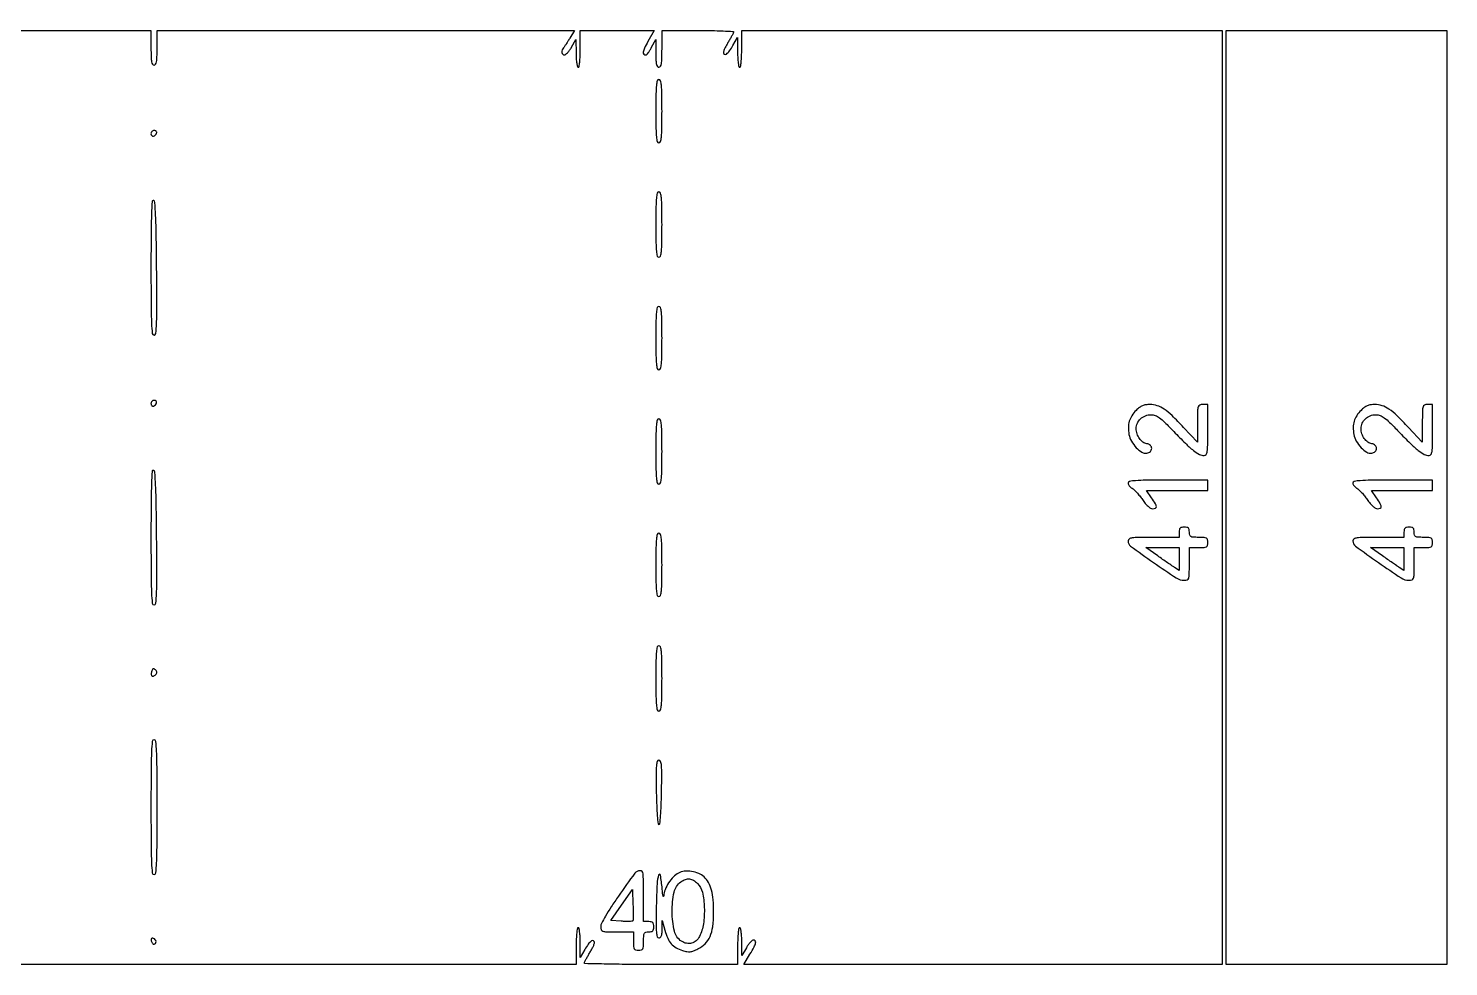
# Model space of a CAD drawing. Extents: x 0 to 836, y 5 to 589.
# Drawn here: x 488 to 546.8, y 430.3 to 469.1 of the extents above; entities that cross this region are included whole.
import ezdxf

# ---------------------------------------------------------------- set-up
doc = ezdxf.new("R2010")
doc.units = 0
doc.header["$MEASUREMENT"] = 0

msp = doc.modelspace()

# ---------------------------------------------------------------- linework, layer by layer
for points in [[(201.712326, 537.783562, -0.000001), (217.055896, 537.76491, -0.426088)], [(546.939, 229.3929, -0.000106), (546.943559, 250.949215, -0.000176), (546.957638, 269.095817, -0.000001), (546.976289, 285.583213, -0.415883)], [(836.0595, 588.6891), (420.497259, 588.710259, 0.000013), (261.145696, 588.714318, 0.000021), (126.989856, 588.708632), (4.934769, 588.698274, 0.19889), (4.878609, 588.675009, 0.198853), (4.855343, 588.618859), (4.83877, 516.273901, 0.000036), (4.826254, 436.744061, 0.000021), (4.8222, 342.282364), (4.8222, 95.946129), (4.469225, 95.920114, 0.031904), (4.160456, 95.877435, 0.315999), (4.075312, 95.787407, 0.415411), (4.137995, 95.703578, 0.035338), (4.43445, 95.6826), (4.8222, 95.6826), (4.8222, 50.2101), (4.8222, 4.7376), (420.462, 4.7376), (836.1018, 4.7376)], [(604.852986, 529.408162, -0.000002), (620.423836, 529.389509, -0.550615)], [(238.738155, 529.614638, -0.000002), (224.300981, 529.63329, -0.415836)], [(308.18842, 529.408162, -0.000002), (322.638019, 529.38951, -0.415836)], [(531.796111, 538.074638, -0.000002), (517.6951, 538.093291, -0.426056)], [(413.368417, 538.074638, -0.000002), (399.676779, 538.093291, -0.415815)], [(77.850638, 481.579418, -0.000002), (77.869294, 494.031443, -0.550517)], [(336.166934, 548.220763, -0.000002), (326.827688, 548.233536, -0.413812)], [(77.644162, 421.684687, -0.000002), (77.625507, 409.236574, -0.415775)], [(689.941022, 529.408162, -0.000003), (701.809045, 529.389505, -0.550493)], [(333.609652, 529.614638, -0.000003), (323.198363, 529.633296, -0.415688)], [(383.716206, 529.408162, -0.000003), (394.123716, 529.389504, -0.425916)], [(835.429914, 203.53197, -0.00002), (835.42504, 321.569549)], [(381.27946, 547.935135, -0.000004), (390.656104, 547.916048, -0.413615)], [(604.231838, 387.151416, -0.000003), (604.250494, 398.693431, -0.41574)], [(624.386963, 547.911742, -0.000008), (634.425797, 547.933006, -0.000377)], [(458.8281, 469.0224), (493.0488, 469.0224), (493.0488, 468.3033, 0.00643), (493.053675, 467.924214, 0.037256), (493.073682, 467.7252, 0.088943), (493.112083, 467.620679, 0.266366), (493.1757, 467.5842, 0.266366), (493.239317, 467.620679, 0.088943), (493.277718, 467.7252, 0.037256), (493.297725, 467.924214, 0.00643), (493.3026, 468.3033), (493.3026, 469.0224), (501.9387, 469.0224), (510.5748, 469.0224), (510.385161, 468.70515, -0.004855), (510.307346, 468.577796, -0.005537), (510.230354, 468.457483, -0.005042), (510.16289, 468.356816, -0.030884), (510.124461, 468.30753, 0.094374), (510.068581, 468.213416, 0.116251), (510.05678, 468.112278, 0.159083), (510.091181, 468.037433, 0.211125), (510.15915, 468.008028, 0.175744), (510.211463, 468.027467, 0.030637), (510.288651, 468.101562, 0.030019), (510.372311, 468.204057, 0.022931), (510.451505, 468.325278), (510.63811, 468.6417), (510.641855, 468.07065, 0.013372), (510.649273, 467.847961, 0.023366), (510.668941, 467.664449, 0.020491), (510.696116, 467.526475, 0.346819), (510.7302, 467.4996, 0.365646), (510.765797, 467.529649, 0.014491), (510.7913, 467.7111, 0.018502), (510.809156, 467.953079, 0.009164), (510.8148, 468.261), (510.8148, 469.0224), (512.345676, 469.0224), (513.876552, 469.0224), (513.6193, 468.566576, 0.013839), (513.472588, 468.288937, 0.076968), (513.422143, 468.128602, 0.231469), (513.448687, 468.043915, 0.205869), (513.534079, 468.0072, 0.216432), (513.569394, 468.023238, 0.019681), (513.63164, 468.100392, 0.022693), (513.700897, 468.202913, 0.015755), (513.77004, 468.32445), (513.937522, 468.6417), (513.941261, 468.07065, 0.009031), (513.948458, 467.778258, 0.045588), (513.970223, 467.616548, 0.104163), (514.009817, 467.530775, 0.236978), (514.0719, 467.4996, 0.273642), (514.135923, 467.537475, 0.084509), (514.174125, 467.64765, 0.035355), (514.194, 467.857414, 0.005946), (514.1988, 468.261), (514.1988, 469.0224), (515.6793, 469.0224, -0.004017), (516.24696, 469.01784, -0.006694), (516.724776, 469.003762, -0.001794), (517.135042, 468.984699, -0.40162), (517.159367, 468.95895, -0.111035), (517.150141, 468.919191, -0.00754), (517.097835, 468.814733, -0.010506), (517.030375, 468.691346, -0.007675), (516.950507, 468.5571, 0.013093), (516.870515, 468.41927, 0.015532), (516.80253, 468.28497, 0.014424), (516.752369, 468.169147, 0.08935), (516.73944, 468.1059, 0.300243), (516.781505, 468.038799, 0.270054), (516.864156, 468.047095, 0.076762), (516.996318, 468.178046, 0.029789), (517.137258, 468.394477), (517.326217, 468.7263), (517.327608, 468.11295, 0.012089), (517.334012, 467.87084, 0.022171), (517.352719, 467.674435, 0.019132), (517.379112, 467.527346, 0.352327), (517.4136, 467.4996, 0.365646), (517.449197, 467.529649, 0.014491), (517.4747, 467.7111, 0.018502), (517.492556, 467.953079, 0.009164), (517.4982, 468.261), (517.4982, 469.0224), (527.4387, 469.0224), (537.3792, 469.0224), (537.3792, 449.6913), (537.3792, 430.3602), (527.483195, 430.3602), (517.58719, 430.3602), (517.838795, 430.786923, 0.009346), (518.012216, 431.094025, 0.063105), (518.075162, 431.256636, 0.227008), (518.058323, 431.338375, 0.236522), (517.98465, 431.374572, 0.175744), (517.932337, 431.355133, 0.030637), (517.855149, 431.281038, 0.030019), (517.771489, 431.178543, 0.022931), (517.692295, 431.057322), (517.50569, 430.7409), (517.501945, 431.31195, 0.013372), (517.494527, 431.534639, 0.023366), (517.474859, 431.718151, 0.020491), (517.447684, 431.856125, 0.346819), (517.4136, 431.883, 0.365646), (517.378003, 431.852951, 0.014491), (517.3525, 431.6715, 0.018502), (517.334644, 431.429521, 0.009164), (517.329, 431.1216), (517.329, 430.3602), (514.1565, 430.3602, -0.001874), (512.940186, 430.364759, -0.003129), (511.916697, 430.378838, -0.000395), (511.011017, 430.397683, -0.420082), (510.98664, 430.42365, -0.10382), (510.996723, 430.463388, -0.007062), (511.04973, 430.567867, -0.009869), (511.117679, 430.691255, -0.007234), (511.197707, 430.8255, 0.013532), (511.277537, 430.96333, 0.016098), (511.345035, 431.09763, 0.014983), (511.394483, 431.213431, 0.092704), (511.406567, 431.2767, 0.297128), (511.363073, 431.343992, 0.267174), (511.279495, 431.33537, 0.077583), (511.147705, 431.205049, 0.02963), (511.006542, 430.988123), (510.817583, 430.6563), (510.816192, 431.26965, 0.012089), (510.809788, 431.51176, 0.022171), (510.791081, 431.708165, 0.019132), (510.764688, 431.855254, 0.352327), (510.7302, 431.883, 0.365646), (510.694603, 431.852951, 0.014491), (510.6691, 431.6715, 0.018502), (510.651244, 431.429521, 0.009164), (510.6456, 431.1216), (510.6456, 430.3602), (467.6265, 430.3602)]]:
    msp.add_lwpolyline(points, format="xyb")
msp.add_lwpolyline([(546.6852, 449.6913), (546.6852, 430.3602), (542.1168, 430.3602), (537.5484, 430.3602), (537.5484, 449.6913), (537.5484, 469.0224), (542.1168, 469.0224), (546.6852, 469.0224)], close=True)
for points in [[(513.945, 465.6807, 0.002961), (513.949279, 464.958052, 0.021161), (513.968197, 464.6091, 0.045065), (514.003712, 464.420924, 0.33533), (514.0719, 464.3694, 0.33533), (514.140088, 464.420924, 0.045065), (514.175603, 464.6091, 0.021161), (514.194521, 464.958052, 0.002961), (514.1988, 465.6807, 0.002961), (514.194521, 466.403348, 0.021161), (514.175603, 466.7523, 0.045065), (514.140088, 466.940476, 0.33533), (514.0719, 466.992, 0.33533), (514.003712, 466.940476, 0.045065), (513.968197, 466.7523, 0.021161), (513.949279, 466.403348, 0.002961)], [(493.0488, 464.74305, 0.190724), (493.078154, 464.668895, 0.244413), (493.146398, 464.644944, 0.165501), (493.2284, 464.686591, 0.113253), (493.283213, 464.776537, 0.134046), (493.285326, 464.814757, 0.144529), (493.267515, 464.847489, 0.119977), (493.231419, 464.869451, 0.077096), (493.18275, 464.877, 0.099038), (493.13163, 464.866774, 0.097945), (493.088148, 464.837652, 0.097945), (493.059026, 464.79417, 0.099038)], [(513.945, 460.9854, 0.002849), (513.949258, 460.238186, 0.020523), (513.968133, 459.87855, 0.04313), (514.003453, 459.684099, 0.338315), (514.0719, 459.6318, 0.338315), (514.140347, 459.684099, 0.04313), (514.175667, 459.87855, 0.020523), (514.194542, 460.238186, 0.002849), (514.1988, 460.9854, 0.002849), (514.194542, 461.732614, 0.020523), (514.175667, 462.09225, 0.04313), (514.140347, 462.286701, 0.338315), (514.0719, 462.339, 0.338315), (514.003453, 462.286701, 0.04313), (513.968133, 462.09225, 0.020523), (513.949258, 461.732614, 0.002849)], [(493.0488, 459.21585, 0.001219), (493.052688, 457.620873, 0.010212), (493.070918, 456.900414, 0.014105), (493.101696, 456.484851, 0.384605), (493.176856, 456.417, 0.385989), (493.251556, 456.484762, 0.014769), (493.279128, 456.890912, 0.010367), (493.291534, 457.599235, 0.001213), (493.282606, 459.180627, 0.001676), (493.2668, 460.564233, 0.007737), (493.242578, 461.364775, 0.005234), (493.212198, 461.904885, 0.304581), (493.15455, 461.979477, 0.49192), (493.096323, 461.940254, 0.006356), (493.070483, 461.433602, 0.008051), (493.053133, 460.650233, 0.00151)], [(513.945, 456.2901, 0.002961), (513.949279, 455.567452, 0.021161), (513.968197, 455.2185, 0.045065), (514.003712, 455.030324, 0.33533), (514.0719, 454.9788, 0.33533), (514.140088, 455.030324, 0.045065), (514.175603, 455.2185, 0.021161), (514.194521, 455.567452, 0.002961), (514.1988, 456.2901, 0.002961), (514.194521, 457.012748, 0.021161), (514.175603, 457.3617, 0.045065), (514.140088, 457.549876, 0.33533), (514.0719, 457.6014, 0.33533), (514.003712, 457.549876, 0.045065), (513.968197, 457.3617, 0.021161), (513.949279, 457.012748, 0.002961)], [(493.0488, 453.57585, 0.077096), (493.056349, 453.527181, 0.119977), (493.078311, 453.491085, 0.144529), (493.111043, 453.473274, 0.134046), (493.149262, 453.475387, 0.113253), (493.239209, 453.5302, 0.165501), (493.280856, 453.612202, 0.244413), (493.256905, 453.680446, 0.190724), (493.18275, 453.7098, 0.099038), (493.13163, 453.699574, 0.097945), (493.088148, 453.670452, 0.097945), (493.059026, 453.62697, 0.099038)], [(533.823825, 453.29764, 0.051153), (533.643916, 453.076604, 0.072988), (533.537398, 452.847527, 0.071635), (533.500022, 452.594232, 0.047266), (533.526811, 452.300615, 0.082624), (533.629785, 452.018795, 0.062291), (533.82694, 451.753781, 0.06701), (534.060586, 451.567553, 0.171701), (534.269599, 451.525394, 0.154891), (534.410099, 451.592984, 0.205775), (534.465884, 451.721621, 0.206634), (534.410877, 451.850204, 0.155718), (534.270894, 451.917836, -0.120035), (534.103041, 451.984889, -0.083756), (533.958352, 452.12978, -0.077229), (533.859889, 452.326817, -0.077472), (533.826, 452.544224, -0.10504), (533.872702, 452.764079, -0.10037), (534.005121, 452.950076, -0.097017), (534.203917, 453.074325, -0.091225), (534.43935, 453.117954, -0.091469), (534.613618, 453.086036, -0.068605), (534.785092, 452.992233, -0.035955), (535.006373, 452.802249, -0.006703), (535.381552, 452.420004, 0.00777), (535.861029, 451.933574, 0.027056), (536.191718, 451.641803, 0.042437), (536.441058, 451.477001, 0.124499), (536.63895, 451.426157, 0.266285), (536.718722, 451.471486, 0.098923), (536.7629, 451.597833, 0.031549), (536.78295, 451.860822, 0.003254), (536.787, 452.4831), (536.787, 453.5406), (536.5755, 453.5406, 0.107498), (536.452743, 453.513899, 0.221958), (536.390459, 453.44079, 0.062393), (536.366331, 453.274575, 0.003589), (536.359949, 452.75805), (536.355897, 451.9755), (535.782093, 452.594669, 0.011982), (535.308265, 453.081999, 0.044714), (534.977788, 453.3526, 0.070874), (534.693218, 453.491904, 0.078159), (534.390542, 453.540043, 0.038885), (534.222298, 453.52723, 0.062693), (534.084332, 453.487713, 0.060899), (533.957728, 453.414241, 0.034494)], [(543.129825, 453.29764, 0.051153), (542.949916, 453.076604, 0.072988), (542.843398, 452.847527, 0.071635), (542.806022, 452.594232, 0.047266), (542.832811, 452.300615, 0.082624), (542.935785, 452.018795, 0.062291), (543.13294, 451.753781, 0.06701), (543.366586, 451.567553, 0.171701), (543.575599, 451.525394, 0.154891), (543.716099, 451.592984, 0.205775), (543.771884, 451.721621, 0.206634), (543.716877, 451.850204, 0.155718), (543.576894, 451.917836, -0.120035), (543.409041, 451.984889, -0.083756), (543.264352, 452.12978, -0.077229), (543.165889, 452.326817, -0.077472), (543.132, 452.544224, -0.10504), (543.178702, 452.764079, -0.10037), (543.311121, 452.950076, -0.097017), (543.509917, 453.074325, -0.091225), (543.74535, 453.117954, -0.091469), (543.919618, 453.086036, -0.068605), (544.091092, 452.992233, -0.035955), (544.312373, 452.802249, -0.006703), (544.687552, 452.420004, 0.00777), (545.167029, 451.933574, 0.027056), (545.497718, 451.641803, 0.042437), (545.747058, 451.477001, 0.124499), (545.94495, 451.426157, 0.266285), (546.024722, 451.471486, 0.098923), (546.0689, 451.597833, 0.031549), (546.08895, 451.860822, 0.003254), (546.093, 452.4831), (546.093, 453.5406), (545.8815, 453.5406, 0.107498), (545.758743, 453.513899, 0.221958), (545.696459, 453.44079, 0.062393), (545.672331, 453.274575, 0.003589), (545.665949, 452.75805), (545.661897, 451.9755), (545.088093, 452.594669, 0.011982), (544.614265, 453.081999, 0.044714), (544.283788, 453.3526, 0.070874), (543.999218, 453.491904, 0.078159), (543.696542, 453.540043, 0.038885), (543.528298, 453.52723, 0.062693), (543.390332, 453.487713, 0.060899), (543.263728, 453.414241, 0.034494)], [(513.945, 451.5948, 0.002849), (513.949258, 450.847586, 0.020523), (513.968133, 450.48795, 0.04313), (514.003453, 450.293499, 0.338315), (514.0719, 450.2412, 0.338315), (514.140347, 450.293499, 0.04313), (514.175667, 450.48795, 0.020523), (514.194542, 450.847586, 0.002849), (514.1988, 451.5948, 0.002849), (514.194542, 452.342014, 0.020523), (514.175667, 452.70165, 0.04313), (514.140347, 452.896101, 0.338315), (514.0719, 452.9484, 0.338315), (514.003453, 452.896101, 0.04313), (513.968133, 452.70165, 0.020523), (513.949258, 452.342014, 0.002849)], [(493.0488, 448.04865, 0.001219), (493.052688, 446.453673, 0.010212), (493.070918, 445.733214, 0.014105), (493.101696, 445.317651, 0.384605), (493.176856, 445.2498, 0.385989), (493.251556, 445.317562, 0.014769), (493.279128, 445.723712, 0.010367), (493.291534, 446.432035, 0.001213), (493.282606, 448.013427, 0.001676), (493.2668, 449.397033, 0.007737), (493.242578, 450.197575, 0.005234), (493.212198, 450.737685, 0.304581), (493.15455, 450.812277, 0.49192), (493.096323, 450.773054, 0.006356), (493.070483, 450.266402, 0.008051), (493.053133, 449.483033, 0.00151)], [(533.4876, 450.286477, 0.110466), (533.499663, 450.232542, 0.05568), (533.536365, 450.172857, 0.051341), (533.590112, 450.11689, 0.052961), (533.653609, 450.073708, -0.067746), (533.734438, 450.015184, -0.017359), (533.847537, 449.899503, -0.017357), (533.968541, 449.757202, -0.016837), (534.080673, 449.605431, 0.023326), (534.198964, 449.449596, 0.036879), (534.315644, 449.329181, 0.043967), (534.422108, 449.24999, 0.138798), (534.506864, 449.226, 0.101146), (534.622799, 449.249695, 0.326928), (534.660612, 449.313407, 0.112736), (534.620382, 449.434464, 0.012718), (534.46305, 449.679494), (534.254099, 449.9874), (535.52055, 449.9874), (536.787, 449.9874), (536.787, 450.1989), (536.787, 450.4104), (535.1373, 450.4104, 0.002317), (534.230088, 450.406197, 0.016429), (533.790304, 450.387661, 0.029197), (533.543761, 450.354587, 0.359108)], [(542.7936, 450.286477, 0.110466), (542.805663, 450.232542, 0.05568), (542.842365, 450.172857, 0.051341), (542.896112, 450.11689, 0.052961), (542.959609, 450.073708, -0.067746), (543.040438, 450.015184, -0.017359), (543.153537, 449.899503, -0.017357), (543.274541, 449.757202, -0.016837), (543.386673, 449.605431, 0.023326), (543.504964, 449.449596, 0.036879), (543.621644, 449.329181, 0.043967), (543.728108, 449.24999, 0.138798), (543.812864, 449.226, 0.101146), (543.928799, 449.249695, 0.326928), (543.966612, 449.313407, 0.112736), (543.926382, 449.434464, 0.012718), (543.76905, 449.679494), (543.560099, 449.9874), (544.82655, 449.9874), (546.093, 449.9874), (546.093, 450.1989), (546.093, 450.4104), (544.4433, 450.4104, 0.002317), (543.536088, 450.406197, 0.016429), (543.096304, 450.387661, 0.029197), (542.849761, 450.354587, 0.359108)], [(513.945, 446.8995, 0.002961), (513.949279, 446.176852, 0.021161), (513.968197, 445.8279, 0.045065), (514.003712, 445.639724, 0.33533), (514.0719, 445.5882, 0.33533), (514.140088, 445.639724, 0.045065), (514.175603, 445.8279, 0.021161), (514.194521, 446.176852, 0.002961), (514.1988, 446.8995, 0.002961), (514.194521, 447.622148, 0.021161), (514.175603, 447.9711, 0.045065), (514.140088, 448.159276, 0.33533), (514.0719, 448.2108, 0.33533), (514.003712, 448.159276, 0.045065), (513.968197, 447.9711, 0.021161), (513.949279, 447.622148, 0.002961)], [(535.6026, 448.2531), (535.6026, 448.0416), (534.5451, 448.0416, 0.003205), (533.918506, 448.037584, 0.032111), (533.657521, 448.017443, 0.102973), (533.532988, 447.972487, 0.260443), (533.4876, 447.891261, 0.239123), (533.594813, 447.679899, 0.005433), (534.541929, 447.002212, 0.007285), (535.484625, 446.363303, 0.146296), (535.813407, 446.265, 0.092874), (535.936501, 446.288063, 0.227966), (535.997819, 446.353609, 0.071609), (536.021658, 446.500539, 0.004467), (536.0256, 446.9418), (536.0256, 447.6186), (536.4063, 447.6186, 0.012699), (536.633018, 447.624359, 0.114574), (536.72778, 447.6515, 0.210352), (536.772989, 447.711088, 0.058662), (536.787, 447.8301, 0.058662), (536.772989, 447.949112, 0.210352), (536.72778, 448.0087, 0.114574), (536.633018, 448.035841, 0.012699), (536.4063, 448.0416, -0.012699), (536.179582, 448.047359, -0.114574), (536.08482, 448.0745, -0.210352), (536.039611, 448.134088, -0.058662), (536.0256, 448.2531, 0.045527), (536.015808, 448.360416, 0.152009), (535.9833, 448.4223, 0.152009), (535.921416, 448.454808, 0.045527), (535.8141, 448.4646, 0.045527), (535.706784, 448.454808, 0.152009), (535.6449, 448.4223, 0.152009), (535.612392, 448.360416, 0.045527)], [(544.9086, 448.2531), (544.9086, 448.0416), (543.8511, 448.0416, 0.003205), (543.224506, 448.037584, 0.032111), (542.963521, 448.017443, 0.102973), (542.838988, 447.972487, 0.260443), (542.7936, 447.891261, 0.239123), (542.900813, 447.679899, 0.005433), (543.847929, 447.002212, 0.007285), (544.790625, 446.363303, 0.146296), (545.119407, 446.265, 0.092874), (545.242501, 446.288063, 0.227966), (545.303819, 446.353609, 0.071609), (545.327658, 446.500539, 0.004467), (545.3316, 446.9418), (545.3316, 447.6186), (545.7123, 447.6186, 0.012699), (545.939018, 447.624359, 0.114574), (546.03378, 447.6515, 0.210352), (546.078989, 447.711088, 0.058662), (546.093, 447.8301, 0.058662), (546.078989, 447.949112, 0.210352), (546.03378, 448.0087, 0.114574), (545.939018, 448.035841, 0.012699), (545.7123, 448.0416, -0.012699), (545.485582, 448.047359, -0.114574), (545.39082, 448.0745, -0.210352), (545.345611, 448.134088, -0.058662), (545.3316, 448.2531, 0.045527), (545.321808, 448.360416, 0.152009), (545.2893, 448.4223, 0.152009), (545.227416, 448.454808, 0.045527), (545.1201, 448.4646, 0.045527), (545.012784, 448.454808, 0.152009), (544.9509, 448.4223, 0.152009), (544.918392, 448.360416, 0.045527)], [(535.6026, 447.14357), (535.6026, 446.66854), (535.406147, 446.797261, -0.00452), (535.299383, 446.868603, -0.001063), (535.122181, 446.989898, -0.001095), (534.919001, 447.130266, -0.001077), (534.715322, 447.272291), (534.22095, 447.6186), (534.911775, 447.6186), (535.6026, 447.6186)], [(544.9086, 447.14357), (544.9086, 446.66854), (544.712147, 446.797261, -0.00452), (544.605383, 446.868603, -0.001063), (544.428181, 446.989898, -0.001095), (544.225001, 447.130266, -0.001077), (544.021322, 447.272291), (543.52695, 447.6186), (544.217775, 447.6186), (544.9086, 447.6186)], [(513.945, 442.2042, 0.002849), (513.949258, 441.456986, 0.020523), (513.968133, 441.09735, 0.04313), (514.003453, 440.902899, 0.338315), (514.0719, 440.8506, 0.338315), (514.140347, 440.902899, 0.04313), (514.175667, 441.09735, 0.020523), (514.194542, 441.456986, 0.002849), (514.1988, 442.2042, 0.002849), (514.194542, 442.951414, 0.020523), (514.175667, 443.31105, 0.04313), (514.140347, 443.505501, 0.338315), (514.0719, 443.5578, 0.338315), (514.003453, 443.505501, 0.04313), (513.968133, 443.31105, 0.020523), (513.949258, 442.951414, 0.002849)], [(493.083422, 442.510798, 0.041906), (493.066181, 442.451431, 0.048043), (493.060118, 442.392697, 0.054347), (493.065194, 442.34297, 0.144769), (493.082059, 442.311941, 0.178865), (493.110368, 442.298909, 0.091983), (493.149717, 442.303097, 0.072018), (493.194022, 442.323592, 0.052134), (493.23633, 442.35789, 0.051746), (493.279958, 442.411621, 0.143917), (493.293848, 442.457708, 0.145657), (493.280524, 442.503625, 0.053474), (493.237693, 442.556747, 0.053524), (493.186648, 442.597894, 0.218633), (493.148204, 442.603352, 0.19067), (493.115446, 442.577596, 0.040341)], [(493.0488, 436.8744, 0.001237), (493.052715, 435.291416, 0.01012), (493.070911, 434.56905, 0.013583), (493.101394, 434.14984, 0.38529), (493.1757, 434.0826, 0.38529), (493.250006, 434.14984, 0.013583), (493.280489, 434.56905, 0.01012), (493.298685, 435.291416, 0.001237), (493.3026, 436.8744, 0.001237), (493.298685, 438.457384, 0.01012), (493.280489, 439.17975, 0.013583), (493.250006, 439.59896, 0.38529), (493.1757, 439.6662, 0.38529), (493.101394, 439.59896, 0.013583), (493.070911, 439.17975, 0.01012), (493.052715, 438.457384, 0.001237)], [(513.964002, 437.48775, 0.004905), (513.979084, 436.935285, 0.010925), (514.003866, 436.515387, 0.005626), (514.033949, 436.18952, 0.38427), (514.0719, 436.1553, 0.38427), (514.109851, 436.18952, 0.005626), (514.139934, 436.515387, 0.010925), (514.164716, 436.935285, 0.004905), (514.179798, 437.48775, 0.002683), (514.188951, 438.243059, 0.021892), (514.176174, 438.588003, 0.052691), (514.142325, 438.767797, 0.33123), (514.0719, 438.8202, 0.33123), (514.001475, 438.767797, 0.052691), (513.967626, 438.588003, 0.021892), (513.954849, 438.243059, 0.002683)], [(512.398761, 433.194993, 0.007362), (512.094358, 432.745099, 0.013352), (511.860841, 432.367137, 0.012012), (511.694721, 432.065003, 0.120245), (511.6608, 431.925993, 0.092874), (511.683863, 431.802899, 0.227966), (511.749409, 431.741581, 0.071609), (511.896339, 431.717742, 0.004467), (512.3376, 431.7138), (513.0144, 431.7138), (513.0144, 431.3331, 0.012699), (513.020159, 431.106382, 0.114574), (513.0473, 431.01162, 0.210352), (513.106888, 430.966411, 0.058662), (513.2259, 430.9524, 0.058662), (513.344912, 430.966411, 0.210352), (513.4045, 431.01162, 0.114574), (513.431641, 431.106382, 0.012699), (513.4374, 431.3331, -0.012699), (513.443159, 431.559818, -0.114574), (513.4703, 431.65458, -0.210352), (513.529888, 431.699789, -0.058662), (513.6489, 431.7138, 0.045527), (513.756216, 431.723592, 0.152009), (513.8181, 431.7561, 0.152009), (513.850608, 431.817984, 0.045527), (513.8604, 431.9253, 0.045527), (513.850608, 432.032616, 0.152009), (513.8181, 432.0945, 0.152009), (513.756216, 432.127008, 0.045527), (513.6489, 432.1368), (513.4374, 432.1368), (513.4374, 433.1943, 0.010163), (513.418669, 434.115794, 0.402164), (513.284589, 434.244618, 0.239335), (513.072227, 434.136968, 0.005555)], [(514.878139, 434.148131, 0.082402), (514.670224, 433.990041, 0.04588), (514.473435, 433.738859, 0.045906), (514.325964, 433.456372, 0.083321), (514.268461, 433.202939, -0.215771), (514.256904, 433.180843, -0.556973), (514.24366, 433.185715, -0.023793), (514.224732, 433.307348, -0.005561), (514.205011, 433.512837, 0.020324), (514.135434, 434.065663, 0.781287), (514.060119, 434.071588, 0.069807), (513.992099, 433.705, 0.006648), (513.964002, 432.79245, 0.002736), (513.955007, 432.043667, 0.021438), (513.967654, 431.69571, 0.049461), (514.000679, 431.512178, 0.335254), (514.069752, 431.46, 0.178221), (514.12962, 431.482039, 0.127364), (514.17101, 431.541013, 0.067154), (514.195372, 431.647708, 0.018627), (514.20451, 431.81955), (514.21022, 432.1791), (514.318345, 431.777198, 0.038216), (514.433866, 431.449799, 0.075966), (514.581305, 431.218371, 0.084039), (514.780101, 431.056216, 0.056423), (515.05031, 430.940754, 0.028674), (515.230712, 430.897797, 0.069341), (515.367375, 430.892605, 0.066052), (515.5042, 430.924988, 0.024135), (515.686854, 431.004935, 0.08301), (515.986712, 431.221949, 0.092798), (516.186009, 431.51729, 0.071312), (516.297971, 431.927949, 0.029806), (516.334858, 432.501792, 0.020525), (516.315203, 433.040843, 0.045555), (516.246311, 433.445727, 0.060037), (516.123412, 433.75386, 0.079457), (515.93896, 433.992494, 0.093169), (515.718839, 434.133085, 0.059297), (515.424542, 434.212677, 0.059632), (515.122133, 434.220708, 0.098591)], [(515.670333, 433.718558, -0.144075), (515.870134, 433.352145, -0.044146), (515.949437, 432.720023, -0.044375), (515.914311, 432.046724, -0.081718), (515.750595, 431.524676, -0.09631), (515.612649, 431.346564, -0.114296), (515.425536, 431.246237, -0.114637), (515.213814, 431.238551, -0.097318), (515.006081, 431.322974, -0.192896), (514.713369, 431.742096, -0.054774), (514.617095, 432.54664, -0.054766), (514.697926, 433.354159, -0.189883), (514.982312, 433.784006, -0.063398), (515.168019, 433.881725, -0.113636), (515.338019, 433.904203, -0.112269), (515.502141, 433.850098, -0.060914)], [(512.985199, 432.163999, -0.185124), (512.954615, 432.150367, -0.007561), (512.831912, 432.145694, -0.012318), (512.683705, 432.145943, -0.008332), (512.514893, 432.153204), (512.081277, 432.1791), (512.526689, 432.82255), (512.9721, 433.465999), (512.996995, 432.833345, -0.005621), (513.003882, 432.588223, -0.008617), (513.003799, 432.375754, -0.003925), (512.999228, 432.196334, -0.190267)], [(493.06187, 431.338375, 0.055333), (493.079336, 431.284737, 0.067404), (493.107365, 431.240027, 0.080237), (493.141175, 431.210606, 0.153371), (493.1757, 431.201731, 0.222662), (493.23828, 431.235187, 0.193087), (493.257574, 431.307658, 0.144703), (493.221834, 431.390181, 0.139121), (493.14647, 431.441543, 0.095591), (493.101181, 431.447517, 0.209098), (493.070634, 431.431934, 0.165894), (493.056886, 431.395191, 0.058438)]]:
    msp.add_lwpolyline(points, format="xyb", close=True)

doc.saveas('drawing.dxf')
